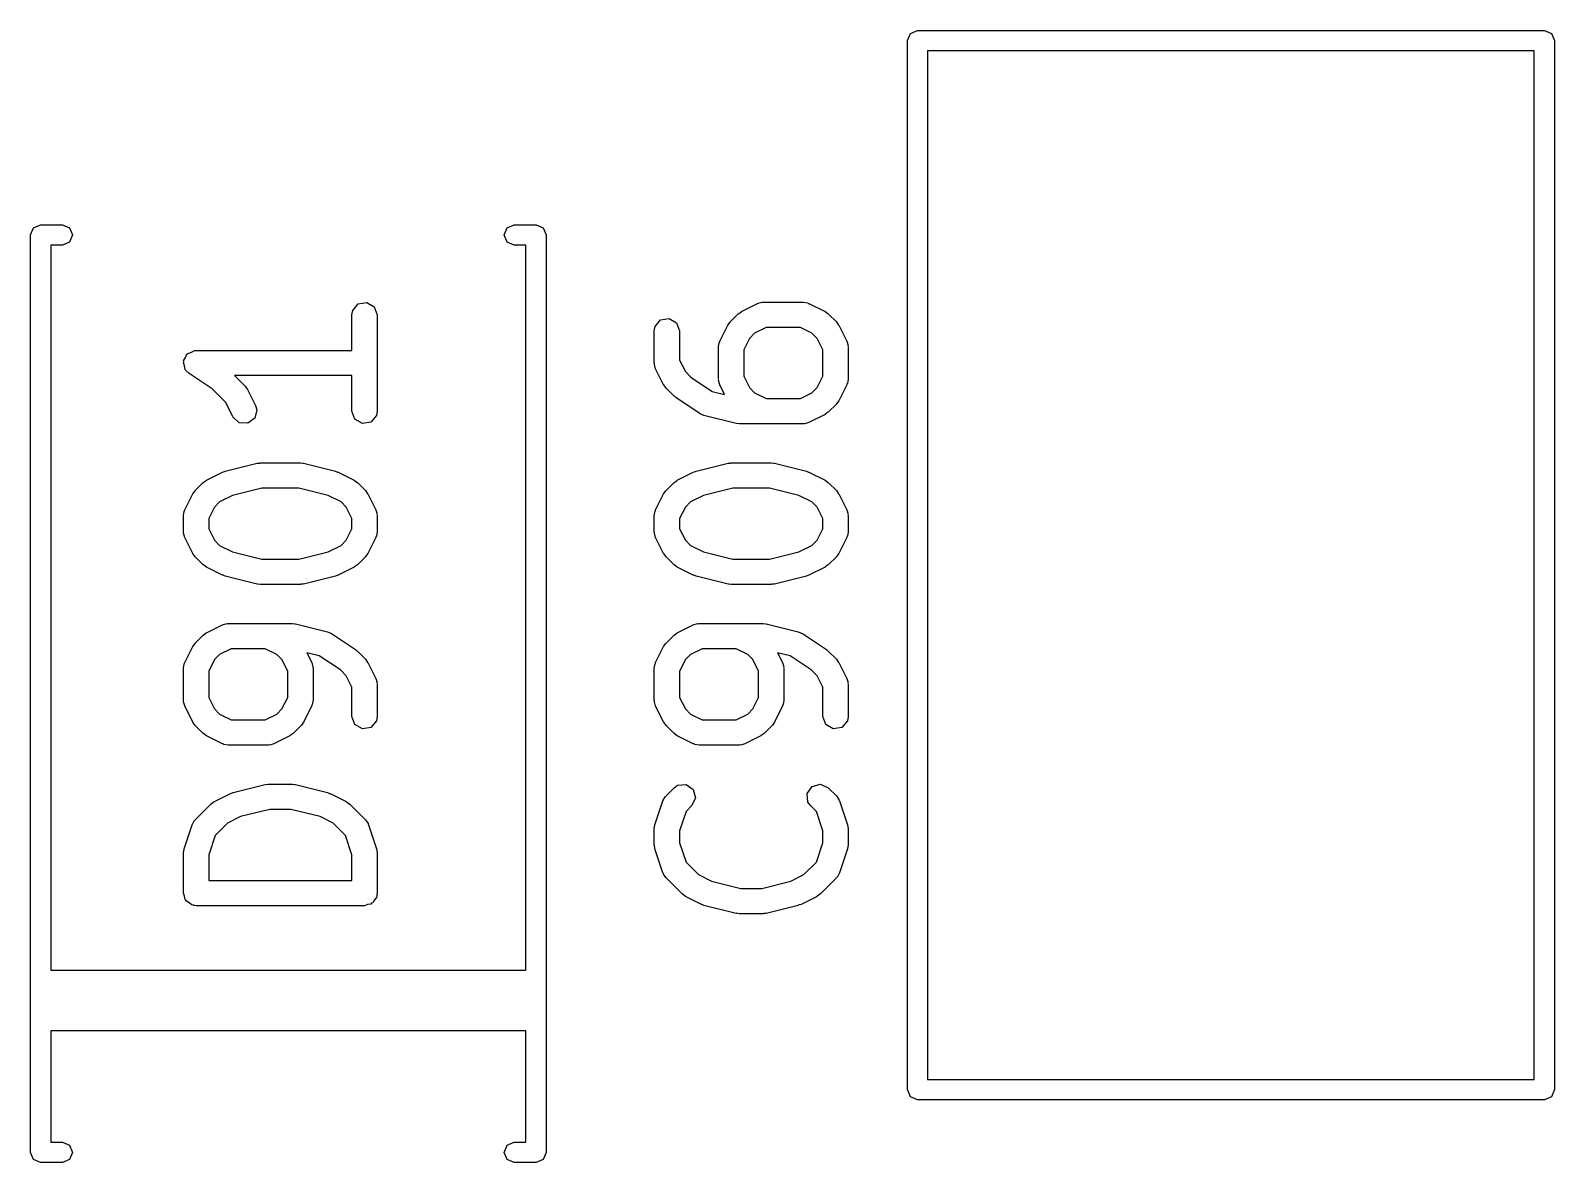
# Model space of a CAD drawing. Extents: x 77.3 to 150, y -138.2 to -51.5.
# Drawn here: x 96.51 to 105.56, y -59.17 to -52.46 of the extents above; entities that cross this region are included whole.
import ezdxf

# ---------------------------------------------------------------- set-up
doc = ezdxf.new("R2010")
doc.units = 0
doc.layers.add('BLACK', color=7, linetype='CONTINUOUS')

msp = doc.modelspace()

# ---------------------------------------------------------------- linework, layer by layer
at = {"layer": 'BLACK', "linetype": 'CONTINUOUS'}
for p, q in [((101.717, -52.516), (101.735, -52.4736)), ((101.717, -58.736), (101.717, -52.516)), ((101.735, -52.4736), (101.777, -52.456)), ((101.777, -52.456), (105.497, -52.456)), ((105.497, -52.456), (105.539, -52.4736)), ((105.539, -52.4736), (105.557, -52.516)), ((105.557, -52.516), (105.557, -58.736)), ((101.837, -52.576), (101.837, -58.676)), ((105.437, -52.576), (101.837, -52.576)), ((105.437, -58.676), (105.437, -52.576)), ((96.5316, -53.6256), (96.574, -53.608)), ((96.574, -53.608), (96.704, -53.608)), ((96.704, -53.608), (96.7464, -53.6256)), ((99.3416, -53.6256), (99.384, -53.608)), ((99.384, -53.608), (99.514, -53.608)), ((99.514, -53.608), (99.5564, -53.6256)), ((96.514, -53.668), (96.5316, -53.6256)), ((96.514, -59.108), (96.514, -53.668)), ((96.7464, -53.7104), (96.704, -53.728)), ((96.7464, -53.6256), (96.764, -53.668)), ((96.764, -53.668), (96.7464, -53.7104)), ((99.324, -53.668), (99.3416, -53.6256)), ((99.3416, -53.7104), (99.324, -53.668)), ((99.384, -53.728), (99.3416, -53.7104)), ((99.5564, -53.6256), (99.574, -53.668)), ((99.574, -53.668), (99.574, -59.108)), ((96.704, -53.728), (96.634, -53.728)), ((96.634, -53.728), (96.634, -58.028)), ((99.454, -53.728), (99.384, -53.728)), ((99.454, -58.028), (99.454, -53.728)), ((98.4259, -54.1163), (98.4589, -54.077)), ((98.4589, -54.077), (98.5094, -54.068)), ((98.5094, -54.068), (98.5538, -54.0937)), ((100.733, -54.1224), (100.828, -54.0748)), ((100.828, -54.0748), (100.853, -54.0674)), ((100.853, -54.0674), (100.858, -54.0684)), ((100.858, -54.0684), (100.862, -54.0669)), ((100.862, -54.0669), (101.1, -54.0669)), ((101.1, -54.0669), (101.126, -54.0714)), ((101.126, -54.0714), (101.129, -54.0743)), ((101.129, -54.0743), (101.133, -54.0748)), ((101.133, -54.0748), (101.229, -54.1224)), ((98.4214, -54.1419), (98.4259, -54.1163)), ((98.4214, -54.3526), (98.4214, -54.1419)), ((98.5538, -54.0937), (98.5714, -54.1419)), ((98.5714, -54.1419), (98.5714, -54.7133)), ((100.253, -54.1722), (100.303, -54.1633)), ((100.303, -54.1633), (100.348, -54.1889)), ((100.666, -54.1841), (100.714, -54.1365)), ((100.714, -54.1365), (100.732, -54.1236)), ((100.732, -54.1236), (100.733, -54.1224)), ((101.229, -54.1224), (101.247, -54.1358)), ((101.247, -54.1358), (101.248, -54.1365)), ((101.248, -54.1365), (101.296, -54.1841)), ((100.215, -54.2371), (100.22, -54.2115)), ((100.215, -54.4276), (100.215, -54.2371)), ((100.22, -54.2115), (100.253, -54.1722)), ((100.348, -54.1889), (100.365, -54.2371)), ((100.365, -54.2371), (100.365, -54.4099)), ((100.604, -54.2988), (100.652, -54.2036)), ((100.652, -54.2036), (100.665, -54.1856)), ((100.665, -54.1856), (100.666, -54.1841)), ((100.811, -54.2512), (100.781, -54.2816)), ((100.88, -54.2169), (100.811, -54.2512)), ((101.082, -54.2169), (100.88, -54.2169)), ((101.151, -54.2512), (101.082, -54.2169)), ((101.181, -54.2816), (101.151, -54.2512)), ((101.296, -54.1841), (101.309, -54.2025)), ((101.309, -54.2025), (101.31, -54.2036)), ((101.31, -54.2036), (101.357, -54.2988)), ((100.596, -54.3324), (100.601, -54.3067)), ((100.596, -54.5229), (100.596, -54.3324)), ((100.601, -54.3067), (100.604, -54.3033)), ((100.604, -54.3033), (100.604, -54.2988)), ((100.781, -54.2816), (100.746, -54.3501)), ((101.215, -54.3501), (101.181, -54.2816)), ((101.357, -54.2988), (101.365, -54.3238)), ((101.365, -54.3238), (101.364, -54.3282)), ((101.364, -54.3282), (101.365, -54.3324)), ((101.365, -54.3324), (101.365, -54.5229)), ((97.4215, -54.4228), (97.4233, -54.4188)), ((97.4276, -54.4437), (97.4215, -54.4228)), ((97.4225, -54.4146), (97.4334, -54.3957)), ((97.4233, -54.4188), (97.4225, -54.4146)), ((97.4334, -54.3957), (97.4421, -54.3758)), ((97.4421, -54.3758), (97.446, -54.3739)), ((97.446, -54.3739), (97.4482, -54.3702)), ((97.4482, -54.3702), (97.4686, -54.3627)), ((97.4686, -54.3627), (97.4881, -54.3531)), ((97.4881, -54.3531), (97.4923, -54.3541)), ((97.4923, -54.3541), (97.4964, -54.3526)), ((97.4964, -54.3526), (98.4214, -54.3526)), ((100.217, -54.4318), (100.215, -54.4276)), ((100.216, -54.4362), (100.217, -54.4318)), ((100.223, -54.4612), (100.216, -54.4362)), ((100.365, -54.4099), (100.4, -54.4784)), ((100.746, -54.3501), (100.746, -54.5052)), ((101.215, -54.5052), (101.215, -54.3501)), ((97.4314, -54.4651), (97.4276, -54.4437)), ((97.4347, -54.4679), (97.4314, -54.4651)), ((97.4359, -54.472), (97.4347, -54.4679)), ((97.4548, -54.49), (97.4359, -54.472)), ((97.5915, -54.5811), (97.4548, -54.49)), ((98.4214, -54.5026), (97.7251, -54.5026)), ((97.7251, -54.5026), (97.7875, -54.5651)), ((98.4214, -54.7133), (98.4214, -54.5026)), ((100.271, -54.5564), (100.223, -54.4612)), ((100.4, -54.4784), (100.433, -54.5122)), ((100.433, -54.5122), (100.559, -54.5961)), ((100.598, -54.5271), (100.596, -54.5229)), ((100.597, -54.5314), (100.598, -54.5271)), ((100.746, -54.5052), (100.781, -54.5737)), ((101.181, -54.5737), (101.215, -54.5052)), ((101.365, -54.5229), (101.361, -54.5485)), ((97.6728, -54.6625), (97.5915, -54.5811)), ((97.7875, -54.5651), (97.8004, -54.5834)), ((97.8004, -54.5834), (97.8016, -54.5846)), ((97.8016, -54.5846), (97.8492, -54.6798)), ((100.272, -54.5575), (100.271, -54.5564)), ((100.285, -54.5759), (100.272, -54.5575)), ((100.333, -54.6235), (100.285, -54.5759)), ((100.559, -54.5961), (100.633, -54.6146)), ((100.604, -54.5564), (100.597, -54.5314)), ((100.633, -54.6146), (100.604, -54.5564)), ((100.781, -54.5737), (100.811, -54.6041)), ((100.811, -54.6041), (100.88, -54.6383)), ((101.082, -54.6383), (101.151, -54.6041)), ((101.151, -54.6041), (101.181, -54.5737)), ((101.357, -54.5564), (101.31, -54.6516)), ((101.358, -54.5519), (101.357, -54.5564)), ((101.361, -54.5485), (101.358, -54.5519)), ((97.715, -54.7469), (97.6728, -54.6625)), ((97.8566, -54.7048), (97.8447, -54.7547)), ((97.8492, -54.6798), (97.8566, -54.7048)), ((100.336, -54.625), (100.333, -54.6235)), ((100.344, -54.6329), (100.336, -54.625)), ((100.487, -54.7281), (100.344, -54.6329)), ((100.88, -54.6383), (101.082, -54.6383)), ((101.296, -54.6711), (101.248, -54.7187)), ((101.31, -54.6516), (101.296, -54.6696)), ((101.296, -54.6696), (101.296, -54.6711)), ((97.7523, -54.7821), (97.715, -54.7469)), ((97.8035, -54.7852), (97.7523, -54.7821)), ((97.8447, -54.7547), (97.8035, -54.7852)), ((98.4389, -54.7615), (98.4214, -54.7133)), ((98.4834, -54.7872), (98.4389, -54.7615)), ((98.5339, -54.7783), (98.4834, -54.7872)), ((98.5669, -54.739), (98.5339, -54.7783)), ((98.5714, -54.7133), (98.5669, -54.739)), ((100.487, -54.7282), (100.487, -54.7281)), ((100.51, -54.7385), (100.487, -54.7282)), ((100.701, -54.7861), (100.51, -54.7385)), ((100.704, -54.7857), (100.701, -54.7861)), ((100.719, -54.7883), (100.704, -54.7857)), ((101.1, -54.7883), (100.719, -54.7883)), ((101.104, -54.7868), (101.1, -54.7883)), ((101.108, -54.7878), (101.104, -54.7868)), ((101.133, -54.7804), (101.108, -54.7878)), ((101.229, -54.7328), (101.133, -54.7804)), ((101.23, -54.7316), (101.229, -54.7328)), ((101.248, -54.7187), (101.23, -54.7316)), ((97.6533, -55.0748), (97.6657, -55.0711)), ((97.6657, -55.0711), (97.6687, -55.0691)), ((97.6687, -55.0691), (97.8591, -55.0215)), ((97.8591, -55.0215), (97.8741, -55.0205)), ((97.8741, -55.0205), (97.8773, -55.0193)), ((97.8773, -55.0193), (98.1154, -55.0193)), ((98.1154, -55.0193), (98.1302, -55.0219)), ((98.1302, -55.0219), (98.1336, -55.0215)), ((98.1336, -55.0215), (98.3241, -55.0691)), ((98.3241, -55.0691), (98.3359, -55.0744)), ((100.447, -55.0748), (100.46, -55.0711)), ((100.46, -55.0711), (100.463, -55.0691)), ((100.463, -55.0691), (100.653, -55.0215)), ((100.653, -55.0215), (100.668, -55.0205)), ((100.668, -55.0205), (100.671, -55.0193)), ((100.671, -55.0193), (100.909, -55.0193)), ((100.909, -55.0193), (100.924, -55.0219)), ((100.924, -55.0219), (100.928, -55.0215)), ((100.928, -55.0215), (101.118, -55.0691)), ((101.118, -55.0691), (101.13, -55.0744)), ((97.491, -55.1841), (97.5386, -55.1365)), ((97.5386, -55.1365), (97.557, -55.1236)), ((97.557, -55.1236), (97.5581, -55.1224)), ((97.5581, -55.1224), (97.6533, -55.0748)), ((98.3359, -55.0744), (98.3394, -55.0748)), ((98.3394, -55.0748), (98.4347, -55.1224)), ((98.4347, -55.1224), (98.4527, -55.1358)), ((98.4527, -55.1358), (98.4542, -55.1365)), ((98.4542, -55.1365), (98.5018, -55.1841)), ((100.285, -55.1841), (100.333, -55.1365)), ((100.333, -55.1365), (100.351, -55.1236)), ((100.351, -55.1236), (100.352, -55.1224)), ((100.352, -55.1224), (100.447, -55.0748)), ((101.13, -55.0744), (101.133, -55.0748)), ((101.133, -55.0748), (101.229, -55.1224)), ((101.229, -55.1224), (101.247, -55.1358)), ((101.247, -55.1358), (101.248, -55.1365)), ((101.248, -55.1365), (101.296, -55.1841)), ((97.4293, -55.2988), (97.4769, -55.2036)), ((97.4769, -55.2036), (97.4903, -55.1856)), ((97.4903, -55.1856), (97.491, -55.1841)), ((97.636, -55.2512), (97.6056, -55.2816)), ((97.713, -55.2127), (97.636, -55.2512)), ((97.8866, -55.1693), (97.713, -55.2127)), ((98.1062, -55.1693), (97.8866, -55.1693)), ((98.2797, -55.2127), (98.1062, -55.1693)), ((98.3567, -55.2512), (98.2797, -55.2127)), ((98.3871, -55.2816), (98.3567, -55.2512)), ((98.5018, -55.1841), (98.5147, -55.2025)), ((98.5147, -55.2025), (98.5158, -55.2036)), ((98.5158, -55.2036), (98.5635, -55.2988)), ((100.223, -55.2988), (100.271, -55.2036)), ((100.271, -55.2036), (100.284, -55.1856)), ((100.284, -55.1856), (100.285, -55.1841)), ((100.43, -55.2512), (100.4, -55.2816)), ((100.507, -55.2127), (100.43, -55.2512)), ((100.681, -55.1693), (100.507, -55.2127)), ((100.9, -55.1693), (100.681, -55.1693)), ((101.074, -55.2127), (100.9, -55.1693)), ((101.151, -55.2512), (101.074, -55.2127)), ((101.181, -55.2816), (101.151, -55.2512)), ((101.296, -55.1841), (101.309, -55.2025)), ((101.309, -55.2025), (101.31, -55.2036)), ((101.31, -55.2036), (101.357, -55.2988)), ((97.4214, -55.3324), (97.4259, -55.3067)), ((97.4214, -55.4276), (97.4214, -55.3324)), ((97.4259, -55.3067), (97.4288, -55.3033)), ((97.4288, -55.3033), (97.4293, -55.2988)), ((97.6056, -55.2816), (97.5714, -55.3501)), ((98.4214, -55.3501), (98.3871, -55.2816)), ((98.5635, -55.2988), (98.5709, -55.3238)), ((98.5709, -55.3238), (98.5698, -55.3282)), ((98.5698, -55.3282), (98.5714, -55.3324)), ((98.5714, -55.3324), (98.5714, -55.4276)), ((100.215, -55.3324), (100.22, -55.3067)), ((100.215, -55.4276), (100.215, -55.3324)), ((100.22, -55.3067), (100.223, -55.3033)), ((100.223, -55.3033), (100.223, -55.2988)), ((100.4, -55.2816), (100.365, -55.3501)), ((101.215, -55.3501), (101.181, -55.2816)), ((101.357, -55.2988), (101.365, -55.3238)), ((101.365, -55.3238), (101.364, -55.3282)), ((101.364, -55.3282), (101.365, -55.3324)), ((101.365, -55.3324), (101.365, -55.4276)), ((97.4229, -55.4318), (97.4214, -55.4276)), ((97.4219, -55.4362), (97.4229, -55.4318)), ((97.5714, -55.3501), (97.5714, -55.4099)), ((97.5714, -55.4099), (97.6056, -55.4784)), ((98.3871, -55.4784), (98.4214, -55.4099)), ((98.4214, -55.4099), (98.4214, -55.3501)), ((98.5714, -55.4276), (98.5669, -55.4533)), ((100.217, -55.4318), (100.215, -55.4276)), ((100.216, -55.4362), (100.217, -55.4318)), ((100.365, -55.3501), (100.365, -55.4099)), ((100.365, -55.4099), (100.4, -55.4784)), ((101.181, -55.4784), (101.215, -55.4099)), ((101.215, -55.4099), (101.215, -55.3501)), ((101.365, -55.4276), (101.361, -55.4533)), ((97.4293, -55.4612), (97.4219, -55.4362)), ((97.4769, -55.5564), (97.4293, -55.4612)), ((97.6056, -55.4784), (97.636, -55.5088)), ((97.636, -55.5088), (97.713, -55.5473)), ((98.2797, -55.5473), (98.3567, -55.5088)), ((98.3567, -55.5088), (98.3871, -55.4784)), ((98.5635, -55.4612), (98.5158, -55.5564)), ((98.564, -55.4567), (98.5635, -55.4612)), ((98.5669, -55.4533), (98.564, -55.4567)), ((100.223, -55.4612), (100.216, -55.4362)), ((100.271, -55.5564), (100.223, -55.4612)), ((100.4, -55.4784), (100.43, -55.5088)), ((100.43, -55.5088), (100.507, -55.5473)), ((101.074, -55.5473), (101.151, -55.5088)), ((101.151, -55.5088), (101.181, -55.4784)), ((101.357, -55.4612), (101.31, -55.5564)), ((101.358, -55.4567), (101.357, -55.4612)), ((101.361, -55.4533), (101.358, -55.4567)), ((97.4781, -55.5575), (97.4769, -55.5564)), ((97.491, -55.5759), (97.4781, -55.5575)), ((97.5386, -55.6235), (97.491, -55.5759)), ((97.713, -55.5473), (97.8866, -55.5907)), ((97.8866, -55.5907), (98.1062, -55.5907)), ((98.1062, -55.5907), (98.2797, -55.5473)), ((98.5018, -55.5759), (98.4542, -55.6235)), ((98.5025, -55.5744), (98.5018, -55.5759)), ((98.5158, -55.5564), (98.5025, -55.5744)), ((100.272, -55.5575), (100.271, -55.5564)), ((100.285, -55.5759), (100.272, -55.5575)), ((100.333, -55.6235), (100.285, -55.5759)), ((100.507, -55.5473), (100.681, -55.5907)), ((100.681, -55.5907), (100.9, -55.5907)), ((100.9, -55.5907), (101.074, -55.5473)), ((101.296, -55.5759), (101.248, -55.6235)), ((101.31, -55.5564), (101.296, -55.5744)), ((101.296, -55.5744), (101.296, -55.5759)), ((97.5401, -55.6242), (97.5386, -55.6235)), ((97.5581, -55.6376), (97.5401, -55.6242)), ((97.6533, -55.6852), (97.5581, -55.6376)), ((97.6568, -55.6856), (97.6533, -55.6852)), ((97.6687, -55.6909), (97.6568, -55.6856)), ((97.8591, -55.7385), (97.6687, -55.6909)), ((98.3241, -55.6909), (98.1336, -55.7385)), ((98.327, -55.6889), (98.3241, -55.6909)), ((98.3394, -55.6852), (98.327, -55.6889)), ((98.4347, -55.6376), (98.3394, -55.6852)), ((98.4358, -55.6364), (98.4347, -55.6376)), ((98.4542, -55.6235), (98.4358, -55.6364)), ((100.334, -55.6242), (100.333, -55.6235)), ((100.352, -55.6376), (100.334, -55.6242)), ((100.447, -55.6852), (100.352, -55.6376)), ((100.451, -55.6856), (100.447, -55.6852)), ((100.463, -55.6909), (100.451, -55.6856)), ((100.653, -55.7385), (100.463, -55.6909)), ((101.118, -55.6909), (100.928, -55.7385)), ((101.121, -55.6889), (101.118, -55.6909)), ((101.133, -55.6852), (101.121, -55.6889)), ((101.229, -55.6376), (101.133, -55.6852)), ((101.23, -55.6364), (101.229, -55.6376)), ((101.248, -55.6235), (101.23, -55.6364)), ((97.8626, -55.7381), (97.8591, -55.7385)), ((97.8773, -55.7407), (97.8626, -55.7381)), ((98.1154, -55.7407), (97.8773, -55.7407)), ((98.1187, -55.7395), (98.1154, -55.7407)), ((98.1336, -55.7385), (98.1187, -55.7395)), ((100.657, -55.7381), (100.653, -55.7385)), ((100.671, -55.7407), (100.657, -55.7381)), ((100.909, -55.7407), (100.671, -55.7407)), ((100.913, -55.7395), (100.909, -55.7407)), ((100.928, -55.7385), (100.913, -55.7395)), ((97.6533, -55.9796), (97.6783, -55.9722)), ((97.6783, -55.9722), (97.6826, -55.9732)), ((97.6826, -55.9732), (97.6869, -55.9717)), ((97.6869, -55.9717), (98.0678, -55.9717)), ((98.0678, -55.9717), (98.0826, -55.9743)), ((98.0826, -55.9743), (98.086, -55.9739)), ((98.086, -55.9739), (98.2765, -56.0215)), ((100.447, -55.9796), (100.472, -55.9722)), ((100.472, -55.9722), (100.477, -55.9732)), ((100.477, -55.9732), (100.481, -55.9717)), ((100.481, -55.9717), (100.862, -55.9717)), ((100.862, -55.9717), (100.877, -55.9743)), ((100.877, -55.9743), (100.88, -55.9739)), ((100.88, -55.9739), (101.07, -56.0215)), ((97.491, -56.0889), (97.5386, -56.0413)), ((97.5386, -56.0413), (97.557, -56.0284)), ((97.557, -56.0284), (97.5581, -56.0272)), ((97.5581, -56.0272), (97.6533, -55.9796)), ((98.2765, -56.0215), (98.2995, -56.0318)), ((98.2995, -56.0318), (98.2999, -56.0319)), ((98.2999, -56.0319), (98.4427, -56.1271)), ((100.285, -56.0889), (100.333, -56.0413)), ((100.333, -56.0413), (100.351, -56.0284)), ((100.351, -56.0284), (100.352, -56.0272)), ((100.352, -56.0272), (100.447, -55.9796)), ((101.07, -56.0215), (101.093, -56.0318)), ((101.093, -56.0318), (101.094, -56.0319)), ((101.094, -56.0319), (101.237, -56.1271)), ((97.4293, -56.2036), (97.4769, -56.1084)), ((97.4769, -56.1084), (97.4903, -56.0904)), ((97.4903, -56.0904), (97.491, -56.0889)), ((97.636, -56.1559), (97.6056, -56.1863)), ((97.7046, -56.1217), (97.636, -56.1559)), ((97.9072, -56.1217), (97.7046, -56.1217)), ((97.9758, -56.1559), (97.9072, -56.1217)), ((98.0062, -56.1863), (97.9758, -56.1559)), ((98.2275, -56.1639), (98.1534, -56.1454)), ((98.1534, -56.1454), (98.1825, -56.2036)), ((98.4427, -56.1271), (98.451, -56.135)), ((98.451, -56.135), (98.4542, -56.1365)), ((98.4542, -56.1365), (98.5018, -56.1841)), ((100.223, -56.2036), (100.271, -56.1084)), ((100.271, -56.1084), (100.284, -56.0904)), ((100.284, -56.0904), (100.285, -56.0889)), ((100.43, -56.1559), (100.4, -56.1863)), ((100.499, -56.1217), (100.43, -56.1559)), ((100.701, -56.1217), (100.499, -56.1217)), ((100.77, -56.1559), (100.701, -56.1217)), ((100.8, -56.1863), (100.77, -56.1559)), ((101.021, -56.1639), (100.947, -56.1454)), ((100.947, -56.1454), (100.977, -56.2036)), ((101.237, -56.1271), (101.245, -56.135)), ((101.245, -56.135), (101.248, -56.1365)), ((101.248, -56.1365), (101.296, -56.1841)), ((97.4214, -56.2371), (97.4259, -56.2115)), ((97.4214, -56.4276), (97.4214, -56.2371)), ((97.4259, -56.2115), (97.4288, -56.2081)), ((97.4288, -56.2081), (97.4293, -56.2036)), ((97.6056, -56.1863), (97.5714, -56.2548)), ((98.0404, -56.2548), (98.0062, -56.1863)), ((98.1825, -56.2036), (98.1899, -56.2286)), ((98.1899, -56.2286), (98.1889, -56.2329)), ((98.1889, -56.2329), (98.1904, -56.2371)), ((98.1904, -56.2371), (98.1904, -56.4276)), ((98.3534, -56.2478), (98.2275, -56.1639)), ((98.5018, -56.1841), (98.5147, -56.2025)), ((98.5147, -56.2025), (98.5158, -56.2036)), ((98.5158, -56.2036), (98.5635, -56.2988)), ((100.215, -56.2371), (100.22, -56.2115)), ((100.215, -56.4276), (100.215, -56.2371)), ((100.22, -56.2115), (100.223, -56.2081)), ((100.223, -56.2081), (100.223, -56.2036)), ((100.4, -56.1863), (100.365, -56.2548)), ((100.834, -56.2548), (100.8, -56.1863)), ((100.977, -56.2036), (100.984, -56.2286)), ((100.984, -56.2286), (100.983, -56.2329)), ((100.983, -56.2329), (100.984, -56.2371)), ((100.984, -56.2371), (100.984, -56.4276)), ((101.147, -56.2478), (101.021, -56.1639)), ((101.296, -56.1841), (101.309, -56.2025)), ((101.309, -56.2025), (101.31, -56.2036)), ((101.31, -56.2036), (101.357, -56.2988)), ((97.5714, -56.2548), (97.5714, -56.4099)), ((98.0404, -56.4099), (98.0404, -56.2548)), ((98.3871, -56.2816), (98.3534, -56.2478)), ((98.4214, -56.3501), (98.3871, -56.2816)), ((98.5635, -56.2988), (98.5709, -56.3238)), ((98.5709, -56.3238), (98.5698, -56.3282)), ((98.5698, -56.3282), (98.5714, -56.3324)), ((98.5714, -56.3324), (98.5714, -56.5229)), ((100.365, -56.2548), (100.365, -56.4099)), ((100.834, -56.4099), (100.834, -56.2548)), ((101.181, -56.2816), (101.147, -56.2478)), ((101.215, -56.3501), (101.181, -56.2816)), ((101.357, -56.2988), (101.365, -56.3238)), ((101.365, -56.3238), (101.364, -56.3282)), ((101.364, -56.3282), (101.365, -56.3324)), ((101.365, -56.3324), (101.365, -56.5229)), ((97.4229, -56.4318), (97.4214, -56.4276)), ((97.5714, -56.4099), (97.6056, -56.4784)), ((98.0062, -56.4784), (98.0404, -56.4099)), ((98.1904, -56.4276), (98.1859, -56.4533)), ((98.4214, -56.5229), (98.4214, -56.3501)), ((100.217, -56.4318), (100.215, -56.4276)), ((100.365, -56.4099), (100.4, -56.4784)), ((100.8, -56.4784), (100.834, -56.4099)), ((100.984, -56.4276), (100.98, -56.4533)), ((101.215, -56.5229), (101.215, -56.3501)), ((97.4219, -56.4362), (97.4229, -56.4318)), ((97.4293, -56.4612), (97.4219, -56.4362)), ((97.4769, -56.5564), (97.4293, -56.4612)), ((97.6056, -56.4784), (97.636, -56.5088)), ((97.636, -56.5088), (97.7046, -56.5431)), ((97.9072, -56.5431), (97.9758, -56.5088)), ((97.9758, -56.5088), (98.0062, -56.4784)), ((98.1825, -56.4612), (98.1349, -56.5564)), ((98.183, -56.4567), (98.1825, -56.4612)), ((98.1859, -56.4533), (98.183, -56.4567)), ((100.216, -56.4362), (100.217, -56.4318)), ((100.223, -56.4612), (100.216, -56.4362)), ((100.271, -56.5564), (100.223, -56.4612)), ((100.4, -56.4784), (100.43, -56.5088)), ((100.43, -56.5088), (100.499, -56.5431)), ((100.701, -56.5431), (100.77, -56.5088)), ((100.77, -56.5088), (100.8, -56.4784)), ((100.977, -56.4612), (100.929, -56.5564)), ((100.98, -56.4533), (100.977, -56.4567)), ((100.977, -56.4567), (100.977, -56.4612)), ((97.4781, -56.5575), (97.4769, -56.5564)), ((97.491, -56.5759), (97.4781, -56.5575)), ((97.5386, -56.6235), (97.491, -56.5759)), ((97.7046, -56.5431), (97.9072, -56.5431)), ((98.1208, -56.5759), (98.0732, -56.6235)), ((98.1215, -56.5744), (98.1208, -56.5759)), ((98.1349, -56.5564), (98.1215, -56.5744)), ((98.4389, -56.5711), (98.4214, -56.5229)), ((98.4834, -56.5967), (98.4389, -56.5711)), ((98.5339, -56.5878), (98.4834, -56.5967)), ((98.5669, -56.5485), (98.5339, -56.5878)), ((98.5714, -56.5229), (98.5669, -56.5485)), ((100.272, -56.5575), (100.271, -56.5564)), ((100.285, -56.5759), (100.272, -56.5575)), ((100.333, -56.6235), (100.285, -56.5759)), ((100.499, -56.5431), (100.701, -56.5431)), ((100.915, -56.5759), (100.867, -56.6235)), ((100.916, -56.5744), (100.915, -56.5759)), ((100.929, -56.5564), (100.916, -56.5744)), ((101.233, -56.5711), (101.215, -56.5229)), ((101.277, -56.5967), (101.233, -56.5711)), ((101.328, -56.5878), (101.277, -56.5967)), ((101.361, -56.5485), (101.328, -56.5878)), ((101.365, -56.5229), (101.361, -56.5485)), ((97.5401, -56.6242), (97.5386, -56.6235)), ((97.5581, -56.6376), (97.5401, -56.6242)), ((97.6533, -56.6852), (97.5581, -56.6376)), ((97.6578, -56.6857), (97.6533, -56.6852)), ((97.6612, -56.6886), (97.6578, -56.6857)), ((97.6869, -56.6931), (97.6612, -56.6886)), ((97.925, -56.6931), (97.6869, -56.6931)), ((97.9292, -56.6916), (97.925, -56.6931)), ((97.9335, -56.6926), (97.9292, -56.6916)), ((97.9585, -56.6852), (97.9335, -56.6926)), ((98.0537, -56.6376), (97.9585, -56.6852)), ((98.0549, -56.6364), (98.0537, -56.6376)), ((98.0732, -56.6235), (98.0549, -56.6364)), ((100.334, -56.6242), (100.333, -56.6235)), ((100.352, -56.6376), (100.334, -56.6242)), ((100.447, -56.6852), (100.352, -56.6376)), ((100.452, -56.6857), (100.447, -56.6852)), ((100.455, -56.6886), (100.452, -56.6857)), ((100.481, -56.6931), (100.455, -56.6886)), ((100.719, -56.6931), (100.481, -56.6931)), ((100.723, -56.6916), (100.719, -56.6931)), ((100.728, -56.6926), (100.723, -56.6916)), ((100.752, -56.6852), (100.728, -56.6926)), ((100.848, -56.6376), (100.752, -56.6852)), ((100.849, -56.6364), (100.848, -56.6376)), ((100.867, -56.6235), (100.849, -56.6364)), ((97.7163, -56.9739), (97.9068, -56.9263)), ((97.9068, -56.9263), (97.9217, -56.9252)), ((97.9217, -56.9252), (97.925, -56.924)), ((97.925, -56.924), (98.0678, -56.924)), ((98.0678, -56.924), (98.0826, -56.9266)), ((98.0826, -56.9266), (98.086, -56.9263)), ((98.086, -56.9263), (98.2765, -56.9739)), ((100.285, -56.9936), (100.333, -56.946)), ((100.333, -56.946), (100.354, -56.9311)), ((100.354, -56.9311), (100.405, -56.9266)), ((100.405, -56.9266), (100.447, -56.956)), ((100.447, -56.956), (100.46, -57.0056)), ((101.123, -56.9796), (101.152, -56.9376)), ((101.152, -56.9376), (101.202, -56.9243)), ((101.202, -56.9243), (101.248, -56.946)), ((101.248, -56.946), (101.296, -56.9936)), ((97.491, -57.1365), (97.5862, -57.0413)), ((97.5862, -57.0413), (97.6046, -57.0284)), ((97.6046, -57.0284), (97.6057, -57.0272)), ((97.6057, -57.0272), (97.7009, -56.9796)), ((97.7009, -56.9796), (97.7133, -56.9759)), ((97.7133, -56.9759), (97.7163, -56.9739)), ((98.2765, -56.9739), (98.2883, -56.9792)), ((98.2883, -56.9792), (98.2918, -56.9796)), ((98.2918, -56.9796), (98.3871, -57.0272)), ((98.3871, -57.0272), (98.4051, -57.0406)), ((98.4051, -57.0406), (98.4066, -57.0413)), ((98.4066, -57.0413), (98.5018, -57.1365)), ((100.219, -57.1658), (100.267, -57.0229)), ((100.267, -57.0229), (100.279, -57)), ((100.279, -57), (100.283, -56.9977)), ((100.283, -56.9977), (100.285, -56.9936)), ((100.439, -57.0521), (100.404, -57.0872)), ((100.46, -57.0056), (100.439, -57.0521)), ((101.127, -57.0307), (101.123, -56.9796)), ((101.142, -57.0521), (101.127, -57.0307)), ((101.177, -57.0872), (101.142, -57.0521)), ((101.296, -56.9936), (101.311, -57.015)), ((101.311, -57.015), (101.311, -57.0194)), ((101.311, -57.0194), (101.314, -57.0229)), ((101.314, -57.0229), (101.362, -57.1658)), ((97.4728, -57.1658), (97.4853, -57.1429)), ((97.4853, -57.1429), (97.4891, -57.1406)), ((97.4891, -57.1406), (97.491, -57.1365)), ((97.7607, -57.1174), (97.6837, -57.1559)), ((97.9342, -57.074), (97.7607, -57.1174)), ((98.0586, -57.074), (97.9342, -57.074)), ((98.2321, -57.1174), (98.0586, -57.074)), ((98.3091, -57.1559), (98.2321, -57.1174)), ((98.5018, -57.1365), (98.5167, -57.1578)), ((100.404, -57.0872), (100.365, -57.2017)), ((101.215, -57.2017), (101.177, -57.0872)), ((97.4252, -57.3087), (97.4728, -57.1658)), ((97.6096, -57.23), (97.5714, -57.3446)), ((97.6837, -57.1559), (97.6096, -57.23)), ((98.3832, -57.23), (98.3091, -57.1559)), ((98.4214, -57.3445), (98.3832, -57.23)), ((98.5167, -57.1578), (98.5171, -57.1623)), ((98.5171, -57.1623), (98.5199, -57.1658)), ((98.5199, -57.1658), (98.5675, -57.3087)), ((100.215, -57.1895), (100.219, -57.1674)), ((100.215, -57.2848), (100.215, -57.1895)), ((100.219, -57.1674), (100.219, -57.1658)), ((100.365, -57.2017), (100.365, -57.2726)), ((101.215, -57.2726), (101.215, -57.2017)), ((101.362, -57.1658), (101.365, -57.188)), ((101.365, -57.188), (101.365, -57.1895)), ((101.365, -57.1895), (101.365, -57.2848)), ((97.4214, -57.3324), (97.4253, -57.3103)), ((97.4214, -57.5705), (97.4214, -57.3324)), ((97.4253, -57.3103), (97.4252, -57.3087)), ((98.5675, -57.3087), (98.5708, -57.3308)), ((98.5708, -57.3308), (98.5714, -57.3324)), ((98.5714, -57.3324), (98.5714, -57.5705)), ((100.216, -57.2863), (100.215, -57.2848)), ((100.219, -57.3085), (100.216, -57.2863)), ((100.267, -57.4513), (100.219, -57.3085)), ((100.365, -57.2726), (100.404, -57.3871)), ((101.177, -57.3871), (101.215, -57.2726)), ((101.362, -57.3085), (101.314, -57.4513)), ((101.365, -57.2848), (101.361, -57.3068)), ((101.361, -57.3068), (101.362, -57.3085)), ((97.5714, -57.3446), (97.5714, -57.4955)), ((98.4214, -57.4955), (98.4214, -57.3445)), ((100.404, -57.3871), (100.478, -57.4612)), ((101.103, -57.4612), (101.177, -57.3871)), ((97.5714, -57.4955), (98.4214, -57.4955)), ((100.27, -57.4548), (100.267, -57.4513)), ((100.27, -57.4593), (100.27, -57.4548)), ((100.285, -57.4807), (100.27, -57.4593)), ((100.38, -57.5759), (100.285, -57.4807)), ((100.478, -57.4612), (100.555, -57.4997)), ((100.555, -57.4997), (100.728, -57.5431)), ((100.853, -57.5431), (101.026, -57.4997)), ((101.026, -57.4997), (101.103, -57.4612)), ((101.296, -57.4807), (101.201, -57.5759)), ((101.298, -57.4766), (101.296, -57.4807)), ((101.302, -57.4742), (101.298, -57.4766)), ((101.314, -57.4513), (101.302, -57.4742)), ((97.428, -57.5888), (97.4214, -57.5705)), ((97.4314, -57.608), (97.428, -57.5888)), ((98.5669, -57.5961), (98.5543, -57.6111)), ((98.5686, -57.5864), (98.5669, -57.5961)), ((98.5702, -57.5835), (98.5686, -57.5864)), ((98.5714, -57.5705), (98.5697, -57.5802)), ((98.5697, -57.5802), (98.5702, -57.5835)), ((100.382, -57.5766), (100.38, -57.5759)), ((100.4, -57.5899), (100.382, -57.5766)), ((100.495, -57.6376), (100.4, -57.5899)), ((100.728, -57.5431), (100.853, -57.5431)), ((101.181, -57.5899), (101.086, -57.6376)), ((101.182, -57.5887), (101.181, -57.5899)), ((101.201, -57.5759), (101.182, -57.5887)), ((97.4366, -57.6123), (97.4314, -57.608)), ((97.4389, -57.6187), (97.4366, -57.6123)), ((97.4558, -57.6284), (97.4389, -57.6187)), ((97.4707, -57.641), (97.4558, -57.6284)), ((97.4805, -57.6427), (97.4707, -57.641)), ((97.4834, -57.6443), (97.4805, -57.6427)), ((97.4866, -57.6438), (97.4834, -57.6443)), ((97.4964, -57.6455), (97.4866, -57.6438)), ((98.4964, -57.6455), (97.4964, -57.6455)), ((98.5147, -57.6388), (98.4964, -57.6455)), ((98.5339, -57.6354), (98.5147, -57.6388)), ((98.5382, -57.6302), (98.5339, -57.6354)), ((98.5446, -57.6279), (98.5382, -57.6302)), ((98.5543, -57.6111), (98.5446, -57.6279)), ((100.498, -57.638), (100.495, -57.6376)), ((100.51, -57.6432), (100.498, -57.638)), ((100.701, -57.6909), (100.51, -57.6432)), ((100.704, -57.6905), (100.701, -57.6909)), ((100.719, -57.6931), (100.704, -57.6905)), ((100.862, -57.6931), (100.719, -57.6931)), ((100.865, -57.6919), (100.862, -57.6931)), ((100.88, -57.6909), (100.865, -57.6919)), ((101.07, -57.6432), (100.88, -57.6909)), ((101.073, -57.6412), (101.07, -57.6432)), ((101.086, -57.6376), (101.073, -57.6412)), ((96.634, -58.028), (99.454, -58.028)), ((99.454, -58.388), (96.634, -58.388)), ((96.634, -58.388), (96.634, -59.048)), ((99.454, -59.048), (99.454, -58.388)), ((101.837, -58.676), (105.437, -58.676)), ((101.735, -58.7784), (101.717, -58.736)), ((101.777, -58.796), (101.735, -58.7784)), ((105.539, -58.7784), (105.497, -58.796)), ((105.557, -58.736), (105.539, -58.7784)), ((105.497, -58.796), (101.777, -58.796)), ((96.634, -59.048), (96.704, -59.048)), ((96.704, -59.048), (96.7464, -59.0656)), ((99.3416, -59.0656), (99.384, -59.048)), ((99.384, -59.048), (99.454, -59.048)), ((96.5316, -59.1504), (96.514, -59.108)), ((96.7464, -59.0656), (96.764, -59.108)), ((96.764, -59.108), (96.7464, -59.1504)), ((99.324, -59.108), (99.3416, -59.0656)), ((99.3416, -59.1504), (99.324, -59.108)), ((99.574, -59.108), (99.5564, -59.1504)), ((96.574, -59.168), (96.5316, -59.1504)), ((96.704, -59.168), (96.574, -59.168)), ((96.7464, -59.1504), (96.704, -59.168)), ((99.384, -59.168), (99.3416, -59.1504)), ((99.514, -59.168), (99.384, -59.168)), ((99.5564, -59.1504), (99.514, -59.168))]:
    msp.add_line(p, q, dxfattribs=at)

doc.saveas('drawing.dxf')
